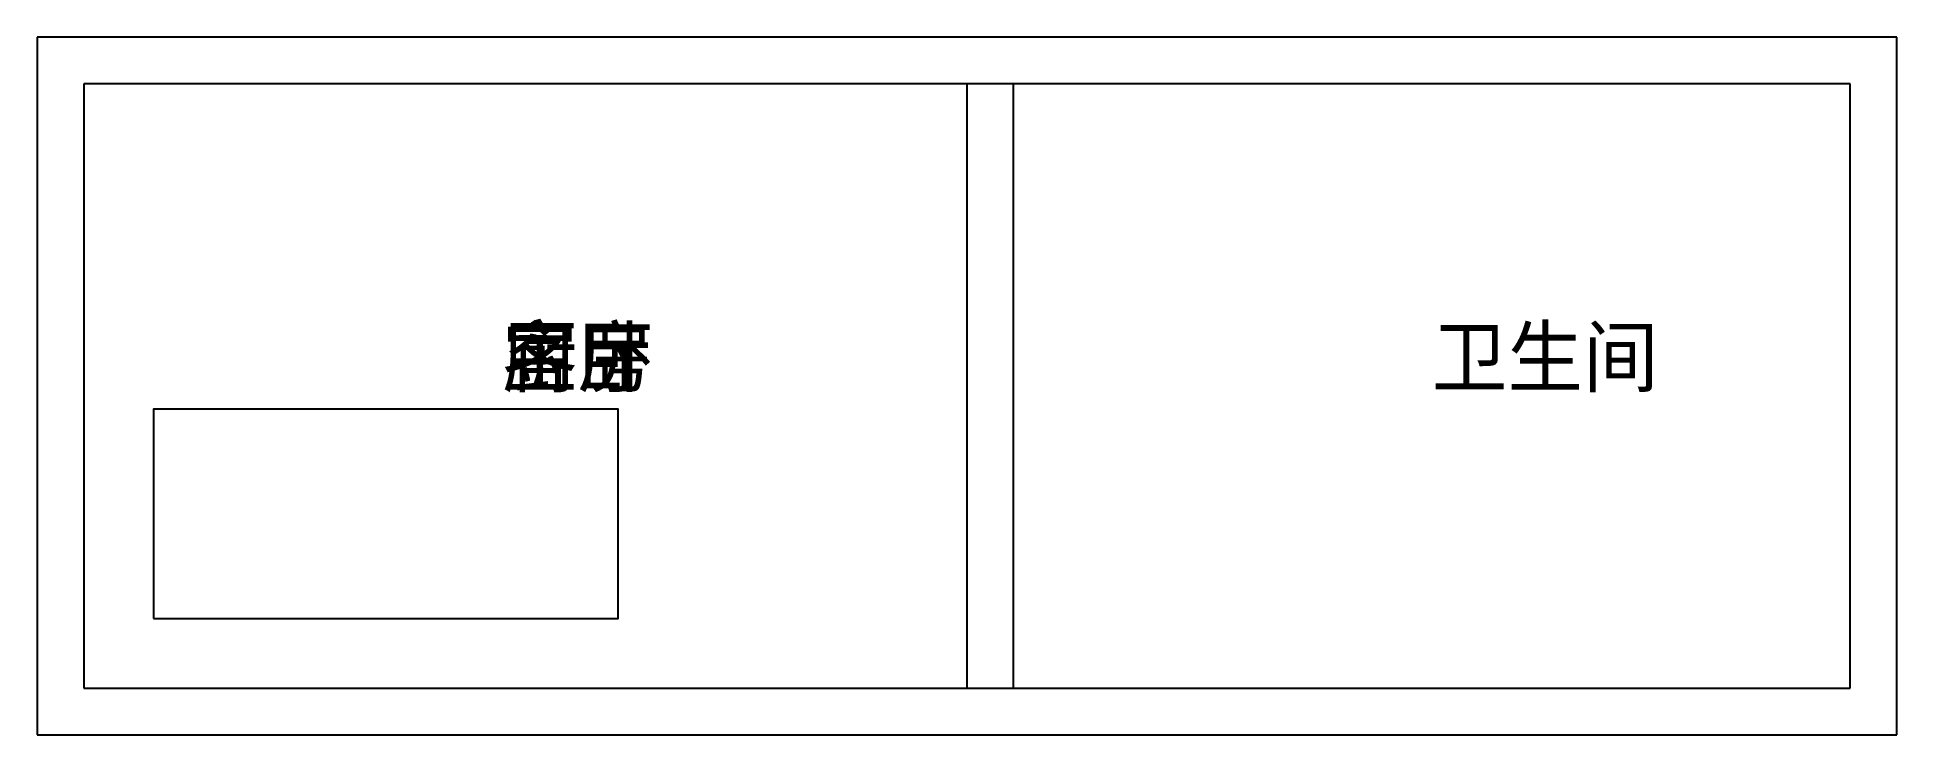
# Model space of a CAD drawing. Header units: millimetres. Extents: x 0 to 8000, y 0 to 3000.
import ezdxf

# ---------------------------------------------------------------- set-up
doc = ezdxf.new("R2010")
doc.units = ezdxf.units.MM
doc.layers.get('0').update_dxf_attribs({"linetype": 'CONTINUOUS'})
doc.layers.add('家具', color=7, linetype='CONTINUOUS')

# ---------------------------------------------------------------- blocks, each defined once
blk = doc.blocks.new('SOFA_3P')
blk.add_lwpolyline([(0, 0), (2000, 0), (2000, 900), (0, 900)], close=True)

msp = doc.modelspace()

# ---------------------------------------------------------------- linework, layer by layer
for p, q in [((8000, 3000), (0, 3000)), ((0, 3000), (0, 0)), ((8000, 0), (8000, 3000)), ((7800, 2800), (200, 2800)), ((200, 2800), (200, 200)), ((4000, 200), (4000, 2800)), ((4200, 200), (4200, 2800)), ((7800, 200), (7800, 2800)), ((200, 200), (7800, 200)), ((0, 0), (8000, 0))]:
    msp.add_line(p, q)

# ---------------------------------------------------------------- block references
at = {"layer": '家具'}
msp.add_blockref('SOFA_3P', (500, 500), dxfattribs=at)

# ---------------------------------------------------------------- texts
for s, p in [('客厅', (2000, 1500)), ('厨房', (2000, 1500)), ('主卧', (2000, 1500)), ('卫生间', (6000, 1500))]:
    msp.add_text(s, height=250).set_placement(p)

doc.saveas('drawing.dxf')
